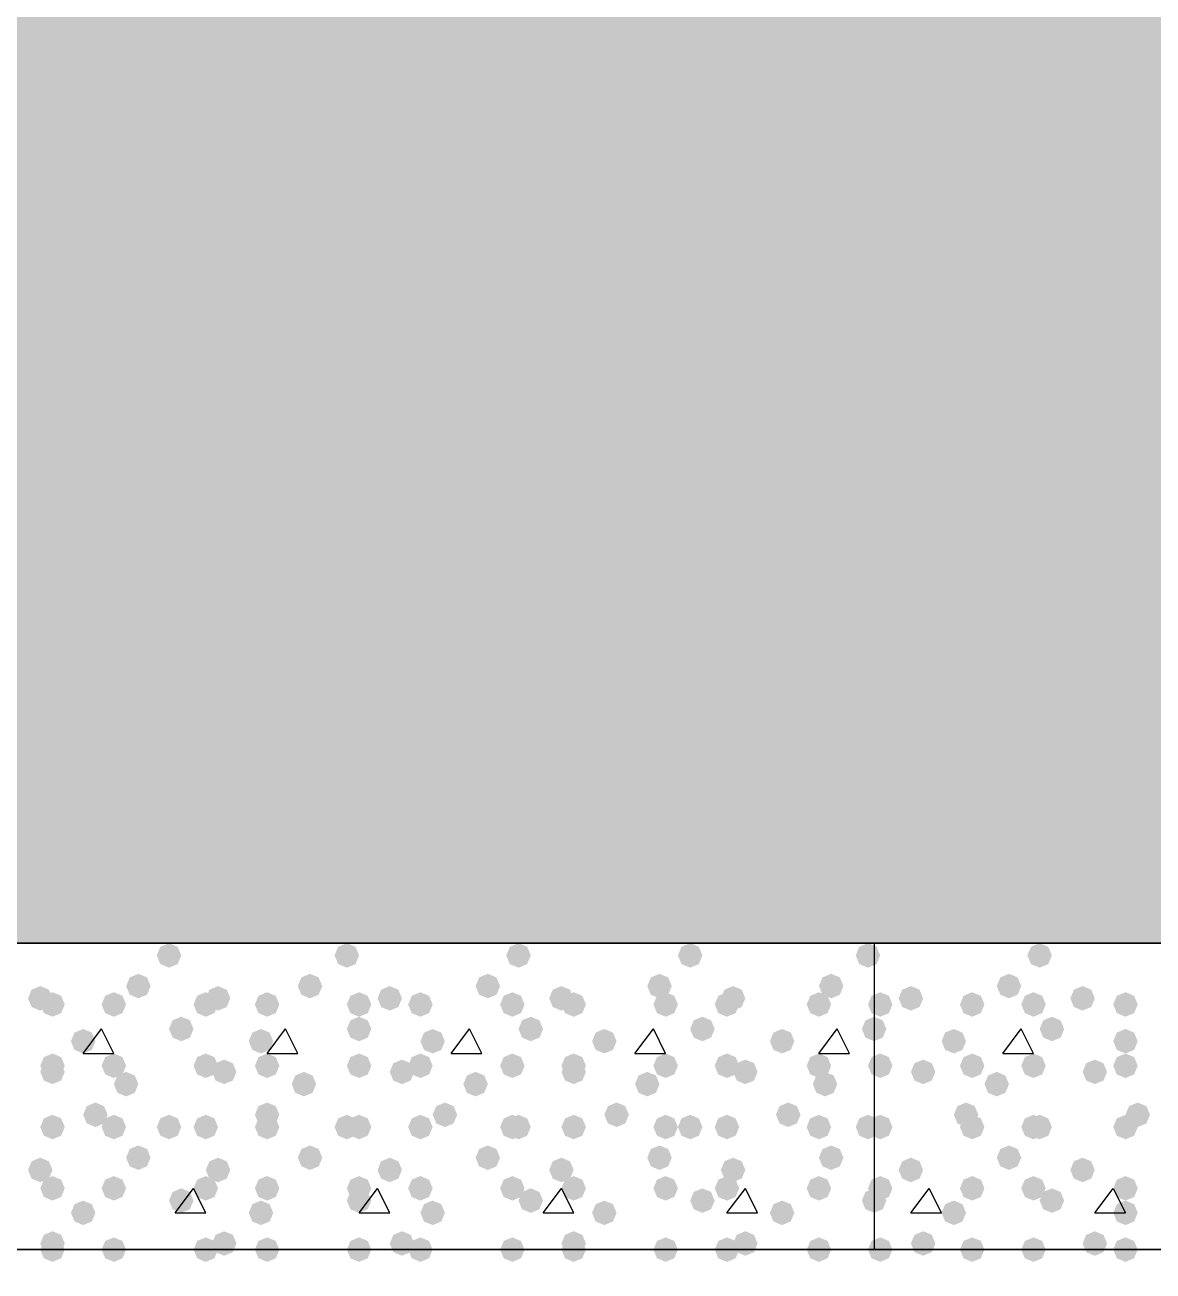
# Model space of a CAD drawing. Header units: millimetres. Extents: x 0 to 420, y 0 to 297.
# Drawn here: x 46.93 to 54.72, y 147.98 to 156.58 of the extents above; entities that cross this region are included whole.
import ezdxf

# ---------------------------------------------------------------- set-up
doc = ezdxf.new("R2010")
doc.units = ezdxf.units.MM
doc.layers.get('0').update_dxf_attribs({"linetype": 'CONTINUOUS'})

msp = doc.modelspace()

# ---------------------------------------------------------------- hatches: boundary and pattern name
at = {"true_color": 0x000008}
h = msp.add_hatch(color=0, dxfattribs=at)
h.paths.add_polyline_path([(385.826, 162.263667), (39.708667, 162.263667), (385.826, 150.241)], flags=0)
h.paths.add_polyline_path([(39.708667, 162.263667), (385.826, 150.241), (39.708667, 150.241)], flags=0)
for points in [[(48.006, 150.156333), (47.981129, 150.096537), (47.921333, 150.071667), (47.861537, 150.096537), (47.836667, 150.156333), (47.861537, 150.216129), (47.921333, 150.241), (47.981129, 150.216129)], [(49.233667, 150.156333), (49.208796, 150.096537), (49.149, 150.071667), (49.089204, 150.096537), (49.064333, 150.156333), (49.089204, 150.216129), (49.149, 150.241), (49.208796, 150.216129)], [(50.419, 150.156333), (50.394129, 150.096537), (50.334333, 150.071667), (50.274538, 150.096537), (50.249667, 150.156333), (50.274537, 150.216129), (50.334333, 150.241), (50.394129, 150.216129)], [(51.604333, 150.156333), (51.579462, 150.096537), (51.519667, 150.071667), (51.459871, 150.096537), (51.435, 150.156333), (51.459871, 150.216129), (51.519667, 150.241), (51.579462, 150.216129)], [(52.832, 150.156333), (52.807129, 150.096537), (52.747333, 150.071667), (52.687538, 150.096537), (52.662667, 150.156333), (52.687537, 150.216129), (52.747333, 150.241), (52.807129, 150.216129)], [(47.794333, 149.944667), (47.769462, 149.884871), (47.709667, 149.86), (47.649871, 149.884871), (47.625, 149.944667), (47.649871, 150.004462), (47.709667, 150.029333), (47.769462, 150.004463)], [(48.979667, 149.944667), (48.954796, 149.884871), (48.895, 149.86), (48.835204, 149.884871), (48.810333, 149.944667), (48.835204, 150.004462), (48.895, 150.029333), (48.954796, 150.004463)], [(50.207333, 149.944667), (50.182463, 149.884871), (50.122667, 149.86), (50.062871, 149.884871), (50.038, 149.944667), (50.062871, 150.004462), (50.122667, 150.029333), (50.182462, 150.004463)], [(51.392667, 149.944667), (51.367796, 149.884871), (51.308, 149.86), (51.248204, 149.884871), (51.223333, 149.944667), (51.248204, 150.004462), (51.308, 150.029333), (51.367796, 150.004463)], [(52.578, 149.944667), (52.553129, 149.884871), (52.493333, 149.86), (52.433538, 149.884871), (52.408667, 149.944667), (52.433537, 150.004462), (52.493333, 150.029333), (52.553129, 150.004463)], [(47.117, 149.86), (47.092129, 149.800204), (47.032333, 149.775333), (46.972538, 149.800204), (46.947667, 149.86), (46.972537, 149.919796), (47.032333, 149.944667), (47.092129, 149.919796)], [(48.344667, 149.86), (48.319796, 149.800204), (48.26, 149.775333), (48.200204, 149.800204), (48.175333, 149.86), (48.200204, 149.919796), (48.26, 149.944667), (48.319796, 149.919796)], [(49.53, 149.86), (49.505129, 149.800204), (49.445333, 149.775333), (49.385538, 149.800204), (49.360667, 149.86), (49.385537, 149.919796), (49.445333, 149.944667), (49.505129, 149.919796)], [(50.715333, 149.86), (50.690463, 149.800204), (50.630667, 149.775333), (50.570871, 149.800204), (50.546, 149.86), (50.570871, 149.919796), (50.630667, 149.944667), (50.690462, 149.919796)], [(51.900667, 149.86), (51.875796, 149.800204), (51.816, 149.775333), (51.756204, 149.800204), (51.731333, 149.86), (51.756204, 149.919796), (51.816, 149.944667), (51.875796, 149.919796)], [(47.201667, 149.817667), (47.176796, 149.757871), (47.117, 149.733), (47.057204, 149.757871), (47.032333, 149.817667), (47.057204, 149.877462), (47.117, 149.902333), (47.176796, 149.877463)], [(47.625, 149.817667), (47.600129, 149.757871), (47.540333, 149.733), (47.480538, 149.757871), (47.455667, 149.817667), (47.480537, 149.877462), (47.540333, 149.902333), (47.600129, 149.877463)], [(48.26, 149.817667), (48.235129, 149.757871), (48.175333, 149.733), (48.115538, 149.757871), (48.090667, 149.817667), (48.115537, 149.877462), (48.175333, 149.902333), (48.235129, 149.877463)], [(48.683333, 149.817667), (48.658463, 149.757871), (48.598667, 149.733), (48.538871, 149.757871), (48.514, 149.817667), (48.538871, 149.877462), (48.598667, 149.902333), (48.658462, 149.877463)], [(49.318333, 149.817667), (49.293463, 149.757871), (49.233667, 149.733), (49.173871, 149.757871), (49.149, 149.817667), (49.173871, 149.877462), (49.233667, 149.902333), (49.293462, 149.877463)], [(49.741667, 149.817667), (49.716796, 149.757871), (49.657, 149.733), (49.597204, 149.757871), (49.572333, 149.817667), (49.597204, 149.877462), (49.657, 149.902333), (49.716796, 149.877463)], [(50.376667, 149.817667), (50.351796, 149.757871), (50.292, 149.733), (50.232204, 149.757871), (50.207333, 149.817667), (50.232204, 149.877462), (50.292, 149.902333), (50.351796, 149.877463)], [(50.8, 149.817667), (50.775129, 149.757871), (50.715333, 149.733), (50.655538, 149.757871), (50.630667, 149.817667), (50.655537, 149.877462), (50.715333, 149.902333), (50.775129, 149.877463)], [(51.435, 149.817667), (51.410129, 149.757871), (51.350333, 149.733), (51.290538, 149.757871), (51.265667, 149.817667), (51.290537, 149.877462), (51.350333, 149.902333), (51.410129, 149.877463)], [(51.858333, 149.817667), (51.833463, 149.757871), (51.773667, 149.733), (51.713871, 149.757871), (51.689, 149.817667), (51.713871, 149.877462), (51.773667, 149.902333), (51.833462, 149.877463)], [(52.493333, 149.817667), (52.468463, 149.757871), (52.408667, 149.733), (52.348871, 149.757871), (52.324, 149.817667), (52.348871, 149.877462), (52.408667, 149.902333), (52.468462, 149.877463)], [(48.090667, 149.648333), (48.065796, 149.588537), (48.006, 149.563667), (47.946204, 149.588537), (47.921333, 149.648333), (47.946204, 149.708129), (48.006, 149.733), (48.065796, 149.708129)], [(49.318333, 149.648333), (49.293463, 149.588537), (49.233667, 149.563667), (49.173871, 149.588537), (49.149, 149.648333), (49.173871, 149.708129), (49.233667, 149.733), (49.293462, 149.708129)], [(50.503667, 149.648333), (50.478796, 149.588537), (50.419, 149.563667), (50.359204, 149.588537), (50.334333, 149.648333), (50.359204, 149.708129), (50.419, 149.733), (50.478796, 149.708129)], [(51.689, 149.648333), (51.664129, 149.588537), (51.604333, 149.563667), (51.544538, 149.588537), (51.519667, 149.648333), (51.544537, 149.708129), (51.604333, 149.733), (51.664129, 149.708129)], [(47.413333, 149.563667), (47.388463, 149.503871), (47.328667, 149.479), (47.268871, 149.503871), (47.244, 149.563667), (47.268871, 149.623462), (47.328667, 149.648333), (47.388462, 149.623463)], [(48.641, 149.563667), (48.616129, 149.503871), (48.556333, 149.479), (48.496537, 149.503871), (48.471667, 149.563667), (48.496537, 149.623462), (48.556333, 149.648333), (48.616129, 149.623463)], [(49.826333, 149.563667), (49.801463, 149.503871), (49.741667, 149.479), (49.681871, 149.503871), (49.657, 149.563667), (49.681871, 149.623462), (49.741667, 149.648333), (49.801462, 149.623463)], [(51.011667, 149.563667), (50.986796, 149.503871), (50.927, 149.479), (50.867204, 149.503871), (50.842333, 149.563667), (50.867204, 149.623462), (50.927, 149.648333), (50.986796, 149.623463)], [(52.239333, 149.563667), (52.214462, 149.503871), (52.154667, 149.479), (52.094871, 149.503871), (52.07, 149.563667), (52.094871, 149.623462), (52.154667, 149.648333), (52.214462, 149.623463)], [(47.201667, 149.394333), (47.176796, 149.334537), (47.117, 149.309667), (47.057204, 149.334537), (47.032333, 149.394333), (47.057204, 149.454129), (47.117, 149.479), (47.176796, 149.454129)], [(47.201667, 149.352), (47.176796, 149.292204), (47.117, 149.267333), (47.057204, 149.292204), (47.032333, 149.352), (47.057204, 149.411796), (47.117, 149.436667), (47.176796, 149.411796)], [(47.625, 149.394333), (47.600129, 149.334537), (47.540333, 149.309667), (47.480538, 149.334537), (47.455667, 149.394333), (47.480537, 149.454129), (47.540333, 149.479), (47.600129, 149.454129)], [(48.26, 149.394333), (48.235129, 149.334537), (48.175333, 149.309667), (48.115538, 149.334537), (48.090667, 149.394333), (48.115537, 149.454129), (48.175333, 149.479), (48.235129, 149.454129)], [(48.387, 149.352), (48.362129, 149.292204), (48.302333, 149.267333), (48.242538, 149.292204), (48.217667, 149.352), (48.242537, 149.411796), (48.302333, 149.436667), (48.362129, 149.411796)], [(48.683333, 149.394333), (48.658463, 149.334537), (48.598667, 149.309667), (48.538871, 149.334537), (48.514, 149.394333), (48.538871, 149.454129), (48.598667, 149.479), (48.658462, 149.454129)], [(49.318333, 149.394333), (49.293463, 149.334537), (49.233667, 149.309667), (49.173871, 149.334537), (49.149, 149.394333), (49.173871, 149.454129), (49.233667, 149.479), (49.293462, 149.454129)], [(49.614667, 149.352), (49.589796, 149.292204), (49.53, 149.267333), (49.470204, 149.292204), (49.445333, 149.352), (49.470204, 149.411796), (49.53, 149.436667), (49.589796, 149.411796)], [(49.741667, 149.394333), (49.716796, 149.334537), (49.657, 149.309667), (49.597204, 149.334537), (49.572333, 149.394333), (49.597204, 149.454129), (49.657, 149.479), (49.716796, 149.454129)], [(50.376667, 149.394333), (50.351796, 149.334537), (50.292, 149.309667), (50.232204, 149.334537), (50.207333, 149.394333), (50.232204, 149.454129), (50.292, 149.479), (50.351796, 149.454129)], [(50.8, 149.394333), (50.775129, 149.334537), (50.715333, 149.309667), (50.655538, 149.334537), (50.630667, 149.394333), (50.655537, 149.454129), (50.715333, 149.479), (50.775129, 149.454129)], [(50.8, 149.352), (50.775129, 149.292204), (50.715333, 149.267333), (50.655538, 149.292204), (50.630667, 149.352), (50.655537, 149.411796), (50.715333, 149.436667), (50.775129, 149.411796)], [(51.435, 149.394333), (51.410129, 149.334537), (51.350333, 149.309667), (51.290538, 149.334537), (51.265667, 149.394333), (51.290537, 149.454129), (51.350333, 149.479), (51.410129, 149.454129)], [(51.858333, 149.394333), (51.833463, 149.334537), (51.773667, 149.309667), (51.713871, 149.334537), (51.689, 149.394333), (51.713871, 149.454129), (51.773667, 149.479), (51.833462, 149.454129)], [(51.985333, 149.352), (51.960463, 149.292204), (51.900667, 149.267333), (51.840871, 149.292204), (51.816, 149.352), (51.840871, 149.411796), (51.900667, 149.436667), (51.960462, 149.411796)], [(52.493333, 149.394333), (52.468463, 149.334537), (52.408667, 149.309667), (52.348871, 149.334537), (52.324, 149.394333), (52.348871, 149.454129), (52.408667, 149.479), (52.468462, 149.454129)], [(47.709667, 149.267333), (47.684796, 149.207537), (47.625, 149.182667), (47.565204, 149.207537), (47.540333, 149.267333), (47.565204, 149.327129), (47.625, 149.352), (47.684796, 149.327129)], [(48.937333, 149.267333), (48.912463, 149.207537), (48.852667, 149.182667), (48.792871, 149.207537), (48.768, 149.267333), (48.792871, 149.327129), (48.852667, 149.352), (48.912462, 149.327129)], [(50.122667, 149.267333), (50.097796, 149.207537), (50.038, 149.182667), (49.978204, 149.207537), (49.953333, 149.267333), (49.978204, 149.327129), (50.038, 149.352), (50.097796, 149.327129)], [(51.308, 149.267333), (51.283129, 149.207537), (51.223333, 149.182667), (51.163537, 149.207537), (51.138667, 149.267333), (51.163537, 149.327129), (51.223333, 149.352), (51.283129, 149.327129)], [(52.535667, 149.267333), (52.510796, 149.207537), (52.451, 149.182667), (52.391204, 149.207537), (52.366333, 149.267333), (52.391204, 149.327129), (52.451, 149.352), (52.510796, 149.327129)], [(47.498, 149.055667), (47.473129, 148.995871), (47.413333, 148.971), (47.353537, 148.995871), (47.328667, 149.055667), (47.353537, 149.115462), (47.413333, 149.140333), (47.473129, 149.115463)], [(48.683333, 149.055667), (48.658463, 148.995871), (48.598667, 148.971), (48.538871, 148.995871), (48.514, 149.055667), (48.538871, 149.115462), (48.598667, 149.140333), (48.658462, 149.115463)], [(49.911, 149.055667), (49.886129, 148.995871), (49.826333, 148.971), (49.766537, 148.995871), (49.741667, 149.055667), (49.766537, 149.115462), (49.826333, 149.140333), (49.886129, 149.115463)], [(51.096333, 149.055667), (51.071462, 148.995871), (51.011667, 148.971), (50.951871, 148.995871), (50.927, 149.055667), (50.951871, 149.115462), (51.011667, 149.140333), (51.071462, 149.115463)], [(52.281667, 149.055667), (52.256796, 148.995871), (52.197, 148.971), (52.137204, 148.995871), (52.112333, 149.055667), (52.137204, 149.115462), (52.197, 149.140333), (52.256796, 149.115463)], [(47.201667, 148.971), (47.176796, 148.911204), (47.117, 148.886333), (47.057204, 148.911204), (47.032333, 148.971), (47.057204, 149.030796), (47.117, 149.055667), (47.176796, 149.030796)], [(47.625, 148.971), (47.600129, 148.911204), (47.540333, 148.886333), (47.480538, 148.911204), (47.455667, 148.971), (47.480537, 149.030796), (47.540333, 149.055667), (47.600129, 149.030796)], [(48.006, 148.971), (47.981129, 148.911204), (47.921333, 148.886333), (47.861537, 148.911204), (47.836667, 148.971), (47.861537, 149.030796), (47.921333, 149.055667), (47.981129, 149.030796)], [(48.26, 148.971), (48.235129, 148.911204), (48.175333, 148.886333), (48.115538, 148.911204), (48.090667, 148.971), (48.115537, 149.030796), (48.175333, 149.055667), (48.235129, 149.030796)], [(48.683333, 148.971), (48.658463, 148.911204), (48.598667, 148.886333), (48.538871, 148.911204), (48.514, 148.971), (48.538871, 149.030796), (48.598667, 149.055667), (48.658462, 149.030796)], [(49.233667, 148.971), (49.208796, 148.911204), (49.149, 148.886333), (49.089204, 148.911204), (49.064333, 148.971), (49.089204, 149.030796), (49.149, 149.055667), (49.208796, 149.030796)], [(49.318333, 148.971), (49.293463, 148.911204), (49.233667, 148.886333), (49.173871, 148.911204), (49.149, 148.971), (49.173871, 149.030796), (49.233667, 149.055667), (49.293462, 149.030796)], [(49.741667, 148.971), (49.716796, 148.911204), (49.657, 148.886333), (49.597204, 148.911204), (49.572333, 148.971), (49.597204, 149.030796), (49.657, 149.055667), (49.716796, 149.030796)], [(50.376667, 148.971), (50.351796, 148.911204), (50.292, 148.886333), (50.232204, 148.911204), (50.207333, 148.971), (50.232204, 149.030796), (50.292, 149.055667), (50.351796, 149.030796)], [(50.419, 148.971), (50.394129, 148.911204), (50.334333, 148.886333), (50.274538, 148.911204), (50.249667, 148.971), (50.274537, 149.030796), (50.334333, 149.055667), (50.394129, 149.030796)], [(50.8, 148.971), (50.775129, 148.911204), (50.715333, 148.886333), (50.655538, 148.911204), (50.630667, 148.971), (50.655537, 149.030796), (50.715333, 149.055667), (50.775129, 149.030796)], [(51.435, 148.971), (51.410129, 148.911204), (51.350333, 148.886333), (51.290538, 148.911204), (51.265667, 148.971), (51.290537, 149.030796), (51.350333, 149.055667), (51.410129, 149.030796)], [(51.604333, 148.971), (51.579462, 148.911204), (51.519667, 148.886333), (51.459871, 148.911204), (51.435, 148.971), (51.459871, 149.030796), (51.519667, 149.055667), (51.579462, 149.030796)], [(51.858333, 148.971), (51.833463, 148.911204), (51.773667, 148.886333), (51.713871, 148.911204), (51.689, 148.971), (51.713871, 149.030796), (51.773667, 149.055667), (51.833462, 149.030796)], [(52.493333, 148.971), (52.468463, 148.911204), (52.408667, 148.886333), (52.348871, 148.911204), (52.324, 148.971), (52.348871, 149.030796), (52.408667, 149.055667), (52.468462, 149.030796)], [(52.832, 148.971), (52.807129, 148.911204), (52.747333, 148.886333), (52.687538, 148.911204), (52.662667, 148.971), (52.687537, 149.030796), (52.747333, 149.055667), (52.807129, 149.030796)], [(47.794333, 148.759333), (47.769462, 148.699537), (47.709667, 148.674667), (47.649871, 148.699537), (47.625, 148.759333), (47.649871, 148.819129), (47.709667, 148.844), (47.769462, 148.819129)], [(48.979667, 148.759333), (48.954796, 148.699537), (48.895, 148.674667), (48.835204, 148.699537), (48.810333, 148.759333), (48.835204, 148.819129), (48.895, 148.844), (48.954796, 148.819129)], [(50.207333, 148.759333), (50.182463, 148.699537), (50.122667, 148.674667), (50.062871, 148.699537), (50.038, 148.759333), (50.062871, 148.819129), (50.122667, 148.844), (50.182462, 148.819129)], [(51.392667, 148.759333), (51.367796, 148.699537), (51.308, 148.674667), (51.248204, 148.699537), (51.223333, 148.759333), (51.248204, 148.819129), (51.308, 148.844), (51.367796, 148.819129)], [(52.578, 148.759333), (52.553129, 148.699537), (52.493333, 148.674667), (52.433538, 148.699537), (52.408667, 148.759333), (52.433537, 148.819129), (52.493333, 148.844), (52.553129, 148.819129)], [(47.117, 148.674667), (47.092129, 148.614871), (47.032333, 148.59), (46.972538, 148.614871), (46.947667, 148.674667), (46.972537, 148.734462), (47.032333, 148.759333), (47.092129, 148.734463)], [(48.344667, 148.674667), (48.319796, 148.614871), (48.26, 148.59), (48.200204, 148.614871), (48.175333, 148.674667), (48.200204, 148.734462), (48.26, 148.759333), (48.319796, 148.734463)], [(49.53, 148.674667), (49.505129, 148.614871), (49.445333, 148.59), (49.385538, 148.614871), (49.360667, 148.674667), (49.385537, 148.734462), (49.445333, 148.759333), (49.505129, 148.734463)], [(50.715333, 148.674667), (50.690463, 148.614871), (50.630667, 148.59), (50.570871, 148.614871), (50.546, 148.674667), (50.570871, 148.734462), (50.630667, 148.759333), (50.690462, 148.734463)], [(51.900667, 148.674667), (51.875796, 148.614871), (51.816, 148.59), (51.756204, 148.614871), (51.731333, 148.674667), (51.756204, 148.734462), (51.816, 148.759333), (51.875796, 148.734463)], [(47.201667, 148.547667), (47.176796, 148.487871), (47.117, 148.463), (47.057204, 148.487871), (47.032333, 148.547667), (47.057204, 148.607462), (47.117, 148.632333), (47.176796, 148.607463)], [(47.625, 148.547667), (47.600129, 148.487871), (47.540333, 148.463), (47.480538, 148.487871), (47.455667, 148.547667), (47.480537, 148.607462), (47.540333, 148.632333), (47.600129, 148.607463)], [(48.26, 148.547667), (48.235129, 148.487871), (48.175333, 148.463), (48.115538, 148.487871), (48.090667, 148.547667), (48.115537, 148.607462), (48.175333, 148.632333), (48.235129, 148.607463)], [(48.683333, 148.547667), (48.658463, 148.487871), (48.598667, 148.463), (48.538871, 148.487871), (48.514, 148.547667), (48.538871, 148.607462), (48.598667, 148.632333), (48.658462, 148.607463)], [(49.318333, 148.547667), (49.293463, 148.487871), (49.233667, 148.463), (49.173871, 148.487871), (49.149, 148.547667), (49.173871, 148.607462), (49.233667, 148.632333), (49.293462, 148.607463)], [(49.741667, 148.547667), (49.716796, 148.487871), (49.657, 148.463), (49.597204, 148.487871), (49.572333, 148.547667), (49.597204, 148.607462), (49.657, 148.632333), (49.716796, 148.607463)], [(50.376667, 148.547667), (50.351796, 148.487871), (50.292, 148.463), (50.232204, 148.487871), (50.207333, 148.547667), (50.232204, 148.607462), (50.292, 148.632333), (50.351796, 148.607463)], [(50.8, 148.547667), (50.775129, 148.487871), (50.715333, 148.463), (50.655538, 148.487871), (50.630667, 148.547667), (50.655537, 148.607462), (50.715333, 148.632333), (50.775129, 148.607463)], [(51.435, 148.547667), (51.410129, 148.487871), (51.350333, 148.463), (51.290538, 148.487871), (51.265667, 148.547667), (51.290537, 148.607462), (51.350333, 148.632333), (51.410129, 148.607463)], [(51.858333, 148.547667), (51.833463, 148.487871), (51.773667, 148.463), (51.713871, 148.487871), (51.689, 148.547667), (51.713871, 148.607462), (51.773667, 148.632333), (51.833462, 148.607463)], [(52.493333, 148.547667), (52.468463, 148.487871), (52.408667, 148.463), (52.348871, 148.487871), (52.324, 148.547667), (52.348871, 148.607462), (52.408667, 148.632333), (52.468462, 148.607463)], [(48.090667, 148.463), (48.065796, 148.403204), (48.006, 148.378333), (47.946204, 148.403204), (47.921333, 148.463), (47.946204, 148.522796), (48.006, 148.547667), (48.065796, 148.522796)], [(49.318333, 148.463), (49.293463, 148.403204), (49.233667, 148.378333), (49.173871, 148.403204), (49.149, 148.463), (49.173871, 148.522796), (49.233667, 148.547667), (49.293462, 148.522796)], [(50.503667, 148.463), (50.478796, 148.403204), (50.419, 148.378333), (50.359204, 148.403204), (50.334333, 148.463), (50.359204, 148.522796), (50.419, 148.547667), (50.478796, 148.522796)], [(51.689, 148.463), (51.664129, 148.403204), (51.604333, 148.378333), (51.544538, 148.403204), (51.519667, 148.463), (51.544537, 148.522796), (51.604333, 148.547667), (51.664129, 148.522796)], [(47.413333, 148.378333), (47.388463, 148.318537), (47.328667, 148.293667), (47.268871, 148.318537), (47.244, 148.378333), (47.268871, 148.438129), (47.328667, 148.463), (47.388462, 148.438129)], [(48.641, 148.378333), (48.616129, 148.318537), (48.556333, 148.293667), (48.496537, 148.318537), (48.471667, 148.378333), (48.496537, 148.438129), (48.556333, 148.463), (48.616129, 148.438129)], [(49.826333, 148.378333), (49.801463, 148.318537), (49.741667, 148.293667), (49.681871, 148.318537), (49.657, 148.378333), (49.681871, 148.438129), (49.741667, 148.463), (49.801462, 148.438129)], [(51.011667, 148.378333), (50.986796, 148.318537), (50.927, 148.293667), (50.867204, 148.318537), (50.842333, 148.378333), (50.867204, 148.438129), (50.927, 148.463), (50.986796, 148.438129)], [(52.239333, 148.378333), (52.214462, 148.318537), (52.154667, 148.293667), (52.094871, 148.318537), (52.07, 148.378333), (52.094871, 148.438129), (52.154667, 148.463), (52.214462, 148.438129)], [(47.201667, 148.166667), (47.176796, 148.106871), (47.117, 148.082), (47.057204, 148.106871), (47.032333, 148.166667), (47.057204, 148.226462), (47.117, 148.251333), (47.176796, 148.226463)], [(48.387, 148.166667), (48.362129, 148.106871), (48.302333, 148.082), (48.242538, 148.106871), (48.217667, 148.166667), (48.242537, 148.226462), (48.302333, 148.251333), (48.362129, 148.226463)], [(49.614667, 148.166667), (49.589796, 148.106871), (49.53, 148.082), (49.470204, 148.106871), (49.445333, 148.166667), (49.470204, 148.226462), (49.53, 148.251333), (49.589796, 148.226463)], [(50.8, 148.166667), (50.775129, 148.106871), (50.715333, 148.082), (50.655538, 148.106871), (50.630667, 148.166667), (50.655537, 148.226462), (50.715333, 148.251333), (50.775129, 148.226463)], [(51.985333, 148.166667), (51.960463, 148.106871), (51.900667, 148.082), (51.840871, 148.106871), (51.816, 148.166667), (51.840871, 148.226462), (51.900667, 148.251333), (51.960462, 148.226463)], [(47.201667, 148.124333), (47.176796, 148.064537), (47.117, 148.039667), (47.057204, 148.064537), (47.032333, 148.124333), (47.057204, 148.184129), (47.117, 148.209), (47.176796, 148.184129)], [(47.625, 148.124333), (47.600129, 148.064537), (47.540333, 148.039667), (47.480538, 148.064537), (47.455667, 148.124333), (47.480537, 148.184129), (47.540333, 148.209), (47.600129, 148.184129)], [(48.26, 148.124333), (48.235129, 148.064537), (48.175333, 148.039667), (48.115538, 148.064537), (48.090667, 148.124333), (48.115537, 148.184129), (48.175333, 148.209), (48.235129, 148.184129)], [(48.683333, 148.124333), (48.658463, 148.064537), (48.598667, 148.039667), (48.538871, 148.064537), (48.514, 148.124333), (48.538871, 148.184129), (48.598667, 148.209), (48.658462, 148.184129)], [(49.318333, 148.124333), (49.293463, 148.064537), (49.233667, 148.039667), (49.173871, 148.064537), (49.149, 148.124333), (49.173871, 148.184129), (49.233667, 148.209), (49.293462, 148.184129)], [(49.741667, 148.124333), (49.716796, 148.064537), (49.657, 148.039667), (49.597204, 148.064537), (49.572333, 148.124333), (49.597204, 148.184129), (49.657, 148.209), (49.716796, 148.184129)], [(50.376667, 148.124333), (50.351796, 148.064537), (50.292, 148.039667), (50.232204, 148.064537), (50.207333, 148.124333), (50.232204, 148.184129), (50.292, 148.209), (50.351796, 148.184129)], [(50.8, 148.124333), (50.775129, 148.064537), (50.715333, 148.039667), (50.655538, 148.064537), (50.630667, 148.124333), (50.655537, 148.184129), (50.715333, 148.209), (50.775129, 148.184129)], [(51.435, 148.124333), (51.410129, 148.064537), (51.350333, 148.039667), (51.290538, 148.064537), (51.265667, 148.124333), (51.290537, 148.184129), (51.350333, 148.209), (51.410129, 148.184129)], [(51.858333, 148.124333), (51.833463, 148.064537), (51.773667, 148.039667), (51.713871, 148.064537), (51.689, 148.124333), (51.713871, 148.184129), (51.773667, 148.209), (51.833462, 148.184129)], [(52.493333, 148.124333), (52.468463, 148.064537), (52.408667, 148.039667), (52.348871, 148.064537), (52.324, 148.124333), (52.348871, 148.184129), (52.408667, 148.209), (52.468462, 148.184129)]]:
    msp.add_hatch(color=0, dxfattribs=at).paths.add_polyline_path(points, flags=0)
at = {"true_color": 0x000007}
for points in [[(54.017333, 150.156333), (53.992463, 150.096537), (53.932667, 150.071667), (53.872871, 150.096537), (53.848, 150.156333), (53.872871, 150.216129), (53.932667, 150.241), (53.992462, 150.216129)], [(53.805667, 149.944667), (53.780796, 149.884871), (53.721, 149.86), (53.661204, 149.884871), (53.636333, 149.944667), (53.661204, 150.004462), (53.721, 150.029333), (53.780796, 150.004463)], [(53.128333, 149.86), (53.103463, 149.800204), (53.043667, 149.775333), (52.983871, 149.800204), (52.959, 149.86), (52.983871, 149.919796), (53.043667, 149.944667), (53.103462, 149.919796)], [(54.313667, 149.86), (54.288796, 149.800204), (54.229, 149.775333), (54.169204, 149.800204), (54.144333, 149.86), (54.169204, 149.919796), (54.229, 149.944667), (54.288796, 149.919796)], [(52.916667, 149.817667), (52.891796, 149.757871), (52.832, 149.733), (52.772204, 149.757871), (52.747333, 149.817667), (52.772204, 149.877462), (52.832, 149.902333), (52.891796, 149.877463)], [(53.551667, 149.817667), (53.526796, 149.757871), (53.467, 149.733), (53.407204, 149.757871), (53.382333, 149.817667), (53.407204, 149.877462), (53.467, 149.902333), (53.526796, 149.877463)], [(53.975, 149.817667), (53.950129, 149.757871), (53.890333, 149.733), (53.830538, 149.757871), (53.805667, 149.817667), (53.830537, 149.877462), (53.890333, 149.902333), (53.950129, 149.877463)], [(54.61, 149.817667), (54.585129, 149.757871), (54.525333, 149.733), (54.465538, 149.757871), (54.440667, 149.817667), (54.465537, 149.877462), (54.525333, 149.902333), (54.585129, 149.877463)], [(52.874333, 149.648333), (52.849462, 149.588537), (52.789667, 149.563667), (52.729871, 149.588537), (52.705, 149.648333), (52.729871, 149.708129), (52.789667, 149.733), (52.849462, 149.708129)], [(54.102, 149.648333), (54.077129, 149.588537), (54.017333, 149.563667), (53.957538, 149.588537), (53.932667, 149.648333), (53.957537, 149.708129), (54.017333, 149.733), (54.077129, 149.708129)], [(53.424667, 149.563667), (53.399796, 149.503871), (53.34, 149.479), (53.280204, 149.503871), (53.255333, 149.563667), (53.280204, 149.623462), (53.34, 149.648333), (53.399796, 149.623463)], [(54.61, 149.563667), (54.585129, 149.503871), (54.525333, 149.479), (54.465538, 149.503871), (54.440667, 149.563667), (54.465537, 149.623462), (54.525333, 149.648333), (54.585129, 149.623463)], [(52.916667, 149.394333), (52.891796, 149.334537), (52.832, 149.309667), (52.772204, 149.334537), (52.747333, 149.394333), (52.772204, 149.454129), (52.832, 149.479), (52.891796, 149.454129)], [(53.213, 149.352), (53.188129, 149.292204), (53.128333, 149.267333), (53.068537, 149.292204), (53.043667, 149.352), (53.068537, 149.411796), (53.128333, 149.436667), (53.188129, 149.411796)], [(53.551667, 149.394333), (53.526796, 149.334537), (53.467, 149.309667), (53.407204, 149.334537), (53.382333, 149.394333), (53.407204, 149.454129), (53.467, 149.479), (53.526796, 149.454129)], [(53.975, 149.394333), (53.950129, 149.334537), (53.890333, 149.309667), (53.830538, 149.334537), (53.805667, 149.394333), (53.830537, 149.454129), (53.890333, 149.479), (53.950129, 149.454129)], [(54.398333, 149.352), (54.373463, 149.292204), (54.313667, 149.267333), (54.253871, 149.292204), (54.229, 149.352), (54.253871, 149.411796), (54.313667, 149.436667), (54.373462, 149.411796)], [(54.61, 149.394333), (54.585129, 149.334537), (54.525333, 149.309667), (54.465538, 149.334537), (54.440667, 149.394333), (54.465537, 149.454129), (54.525333, 149.479), (54.585129, 149.454129)], [(53.721, 149.267333), (53.696129, 149.207537), (53.636333, 149.182667), (53.576537, 149.207537), (53.551667, 149.267333), (53.576537, 149.327129), (53.636333, 149.352), (53.696129, 149.327129)], [(53.509333, 149.055667), (53.484462, 148.995871), (53.424667, 148.971), (53.364871, 148.995871), (53.34, 149.055667), (53.364871, 149.115462), (53.424667, 149.140333), (53.484462, 149.115463)], [(54.694667, 149.055667), (54.669796, 148.995871), (54.61, 148.971), (54.550204, 148.995871), (54.525333, 149.055667), (54.550204, 149.115462), (54.61, 149.140333), (54.669796, 149.115463)], [(52.916667, 148.971), (52.891796, 148.911204), (52.832, 148.886333), (52.772204, 148.911204), (52.747333, 148.971), (52.772204, 149.030796), (52.832, 149.055667), (52.891796, 149.030796)], [(53.551667, 148.971), (53.526796, 148.911204), (53.467, 148.886333), (53.407204, 148.911204), (53.382333, 148.971), (53.407204, 149.030796), (53.467, 149.055667), (53.526796, 149.030796)], [(53.975, 148.971), (53.950129, 148.911204), (53.890333, 148.886333), (53.830538, 148.911204), (53.805667, 148.971), (53.830537, 149.030796), (53.890333, 149.055667), (53.950129, 149.030796)], [(54.017333, 148.971), (53.992463, 148.911204), (53.932667, 148.886333), (53.872871, 148.911204), (53.848, 148.971), (53.872871, 149.030796), (53.932667, 149.055667), (53.992462, 149.030796)], [(54.61, 148.971), (54.585129, 148.911204), (54.525333, 148.886333), (54.465538, 148.911204), (54.440667, 148.971), (54.465537, 149.030796), (54.525333, 149.055667), (54.585129, 149.030796)], [(53.805667, 148.759333), (53.780796, 148.699537), (53.721, 148.674667), (53.661204, 148.699537), (53.636333, 148.759333), (53.661204, 148.819129), (53.721, 148.844), (53.780796, 148.819129)], [(53.128333, 148.674667), (53.103463, 148.614871), (53.043667, 148.59), (52.983871, 148.614871), (52.959, 148.674667), (52.983871, 148.734462), (53.043667, 148.759333), (53.103462, 148.734463)], [(54.313667, 148.674667), (54.288796, 148.614871), (54.229, 148.59), (54.169204, 148.614871), (54.144333, 148.674667), (54.169204, 148.734462), (54.229, 148.759333), (54.288796, 148.734463)], [(52.916667, 148.547667), (52.891796, 148.487871), (52.832, 148.463), (52.772204, 148.487871), (52.747333, 148.547667), (52.772204, 148.607462), (52.832, 148.632333), (52.891796, 148.607463)], [(53.551667, 148.547667), (53.526796, 148.487871), (53.467, 148.463), (53.407204, 148.487871), (53.382333, 148.547667), (53.407204, 148.607462), (53.467, 148.632333), (53.526796, 148.607463)], [(53.975, 148.547667), (53.950129, 148.487871), (53.890333, 148.463), (53.830538, 148.487871), (53.805667, 148.547667), (53.830537, 148.607462), (53.890333, 148.632333), (53.950129, 148.607463)], [(54.61, 148.547667), (54.585129, 148.487871), (54.525333, 148.463), (54.465538, 148.487871), (54.440667, 148.547667), (54.465537, 148.607462), (54.525333, 148.632333), (54.585129, 148.607463)], [(52.874333, 148.463), (52.849462, 148.403204), (52.789667, 148.378333), (52.729871, 148.403204), (52.705, 148.463), (52.729871, 148.522796), (52.789667, 148.547667), (52.849462, 148.522796)], [(54.102, 148.463), (54.077129, 148.403204), (54.017333, 148.378333), (53.957538, 148.403204), (53.932667, 148.463), (53.957537, 148.522796), (54.017333, 148.547667), (54.077129, 148.522796)], [(53.424667, 148.378333), (53.399796, 148.318537), (53.34, 148.293667), (53.280204, 148.318537), (53.255333, 148.378333), (53.280204, 148.438129), (53.34, 148.463), (53.399796, 148.438129)], [(54.61, 148.378333), (54.585129, 148.318537), (54.525333, 148.293667), (54.465538, 148.318537), (54.440667, 148.378333), (54.465537, 148.438129), (54.525333, 148.463), (54.585129, 148.438129)], [(53.213, 148.166667), (53.188129, 148.106871), (53.128333, 148.082), (53.068537, 148.106871), (53.043667, 148.166667), (53.068537, 148.226462), (53.128333, 148.251333), (53.188129, 148.226463)], [(54.398333, 148.166667), (54.373463, 148.106871), (54.313667, 148.082), (54.253871, 148.106871), (54.229, 148.166667), (54.253871, 148.226462), (54.313667, 148.251333), (54.373462, 148.226463)], [(52.916667, 148.124333), (52.891796, 148.064537), (52.832, 148.039667), (52.772204, 148.064537), (52.747333, 148.124333), (52.772204, 148.184129), (52.832, 148.209), (52.891796, 148.184129)], [(53.551667, 148.124333), (53.526796, 148.064537), (53.467, 148.039667), (53.407204, 148.064537), (53.382333, 148.124333), (53.407204, 148.184129), (53.467, 148.209), (53.526796, 148.184129)], [(53.975, 148.124333), (53.950129, 148.064537), (53.890333, 148.039667), (53.830538, 148.064537), (53.805667, 148.124333), (53.830537, 148.184129), (53.890333, 148.209), (53.950129, 148.184129)], [(54.61, 148.124333), (54.585129, 148.064537), (54.525333, 148.039667), (54.465538, 148.064537), (54.440667, 148.124333), (54.465537, 148.184129), (54.525333, 148.209), (54.585129, 148.184129)]]:
    msp.add_hatch(color=0, dxfattribs=at).paths.add_polyline_path(points, flags=0)

# ---------------------------------------------------------------- linework, layer by layer
at = {"color": 0, "true_color": 0x000008}
msp.add_lwpolyline([(39.708667, 162.263667), (385.826, 150.241), (39.708667, 150.241)], close=True, dxfattribs=at)
at = {"color": 0, "true_color": 0x000007}
for points in [[(38.650333, 126.915333), (38.650333, 150.241), (386.884333, 150.241), (386.884333, 126.915333), (224.409, 126.915333), (224.409, 105.748667), (201.125667, 105.748667), (201.125667, 126.915333)], [(38.650333, 126.915333), (38.650333, 150.241), (386.884333, 150.241), (386.884333, 126.915333), (224.409, 126.915333), (224.409, 105.748667), (201.125667, 105.748667), (201.125667, 126.915333)], [(52.789667, 150.241), (52.789667, 148.124333), (54.906333, 148.124333), (54.906333, 150.241)]]:
    msp.add_lwpolyline(points, close=True, dxfattribs=at)
for points in [[(52.789667, 150.241), (40.767, 150.241)], [(53.678667, 149.479), (53.805667, 149.648333)], [(53.890333, 149.479), (53.805667, 149.648333)], [(53.678667, 149.479), (53.890333, 149.479)], [(53.043667, 148.378333), (53.170667, 148.547667)], [(53.255333, 148.378333), (53.170667, 148.547667)], [(54.313667, 148.378333), (54.440667, 148.547667), (54.525333, 148.378333)], [(53.043667, 148.378333), (53.255333, 148.378333)], [(54.313667, 148.378333), (54.525333, 148.378333)], [(40.767, 148.124333), (52.789667, 148.124333)]]:
    msp.add_lwpolyline(points, dxfattribs=at)
at = {"color": 0, "true_color": 0x000008}
for points in [[(47.328667, 149.479), (47.455667, 149.648333)], [(47.540333, 149.479), (47.455667, 149.648333)], [(48.598667, 149.479), (48.725667, 149.648333)], [(48.810333, 149.479), (48.725667, 149.648333)], [(49.868667, 149.479), (49.995667, 149.648333)], [(50.080333, 149.479), (49.995667, 149.648333)], [(51.138667, 149.479), (51.265667, 149.648333)], [(51.350333, 149.479), (51.265667, 149.648333)], [(52.408667, 149.479), (52.535667, 149.648333)], [(52.620333, 149.479), (52.535667, 149.648333)], [(47.328667, 149.479), (47.540333, 149.479)], [(48.598667, 149.479), (48.810333, 149.479)], [(49.868667, 149.479), (50.080333, 149.479)], [(51.138667, 149.479), (51.350333, 149.479)], [(52.408667, 149.479), (52.620333, 149.479)], [(47.963667, 148.378333), (48.090667, 148.547667)], [(48.175333, 148.378333), (48.090667, 148.547667)], [(49.233667, 148.378333), (49.360667, 148.547667)], [(49.445333, 148.378333), (49.360667, 148.547667)], [(50.503667, 148.378333), (50.630667, 148.547667)], [(50.715333, 148.378333), (50.630667, 148.547667)], [(51.773667, 148.378333), (51.900667, 148.547667)], [(51.985333, 148.378333), (51.900667, 148.547667)], [(47.963667, 148.378333), (48.175333, 148.378333)], [(49.233667, 148.378333), (49.445333, 148.378333)], [(50.503667, 148.378333), (50.715333, 148.378333)], [(51.773667, 148.378333), (51.985333, 148.378333)]]:
    msp.add_lwpolyline(points, dxfattribs=at)
at = {"color": 0, "true_color": 0x0000fd}
msp.add_lwpolyline([(222.292333, 129.032), (384.767667, 129.032), (384.767667, 148.124333), (40.767, 148.124333), (40.767, 129.032), (203.242333, 129.032), (203.242333, 107.865333), (222.292333, 107.865333)], close=True, dxfattribs=at)

doc.saveas('drawing.dxf')
